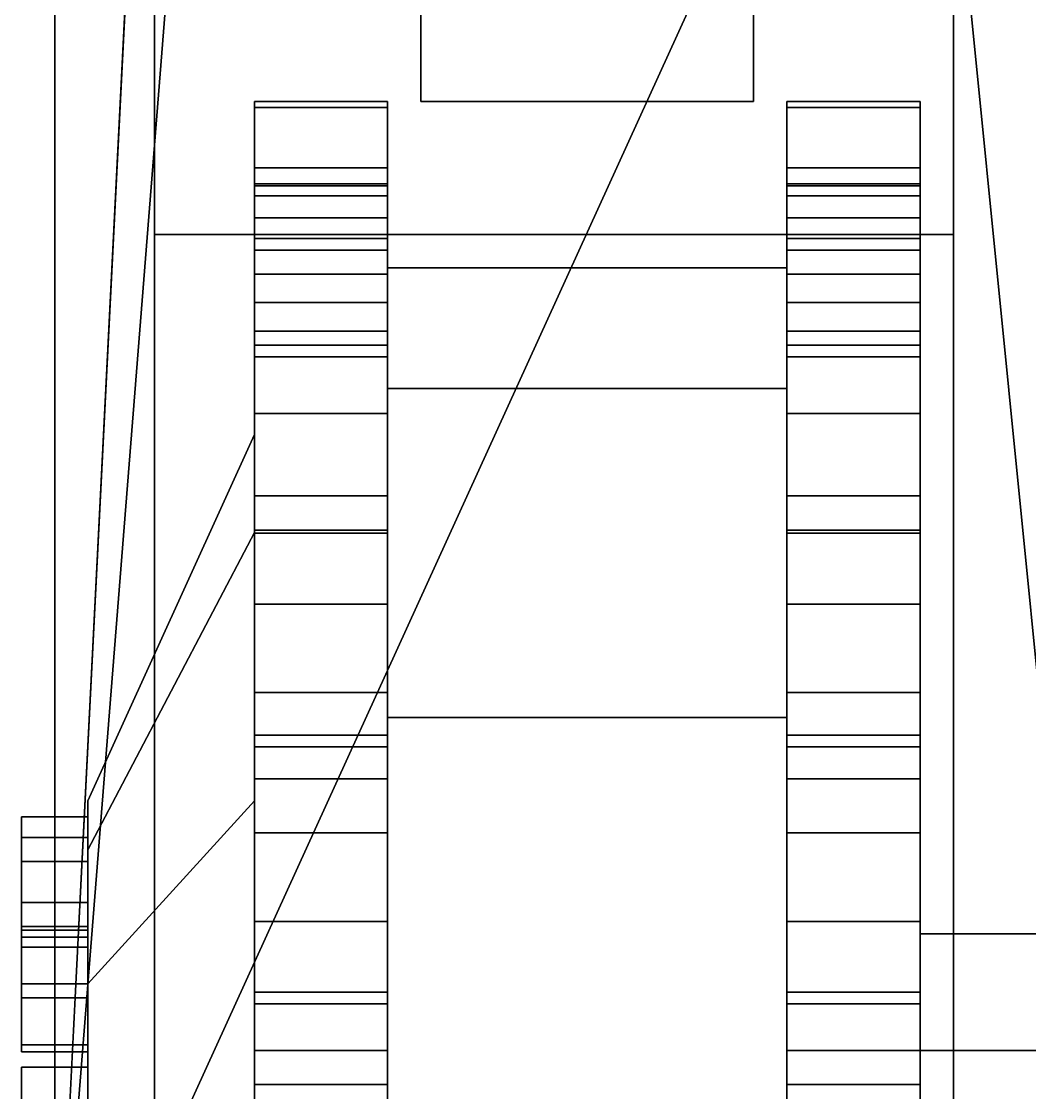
# Model space of a CAD drawing. Header units: millimetres. Extents: x -0.9 to 1.2, y -2.1 to 13.
# Drawn here: x -0.94 to -0.6371, y -1.7376 to -1.416 of the extents above; entities that cross this region are included whole.
import ezdxf

# ---------------------------------------------------------------- set-up
doc = ezdxf.new("R2010")
doc.units = ezdxf.units.MM
for name, color, linetype in [('fenders', 6, 'Continuous'), ('tracks', 3, 'Continuous'), ('wheels', 2, 'Continuous')]:
    doc.layers.add(name, color=color, linetype=linetype)

msp = doc.modelspace()

# ---------------------------------------------------------------- linework, layer by layer
msp.add_3dface([(-0.33, -0.8, 1.04), (-0.67, -1.26, 0.89), (-0.63, -1.66, 0.89), (-0.33, -0.8, 1.04)])
at = {"layer": 'fenders'}
for points in [[(-0.84, -0.05, 0.89), (-0.84, 0.53, 0.89), (-0.93, 1.79, 0.89), (-0.93, -1.83, 0.89)], [(-0.93, -1.83, 0.89), (-0.93, 1.79, 0.89), (-0.93, 1.78, 0.84), (-0.93, -1.79, 0.84)], [(-0.81, -0.32, 0.89), (-0.84, -0.05, 0.89), (-0.84, -0.05, 0.89), (-0.93, -1.83, 0.89)], [(-0.67, -1.26, 0.89), (-0.81, -0.32, 0.89), (-0.81, -0.32, 0.89), (-0.93, -1.83, 0.89)], [(-0.63, -1.83, 0.89), (-0.63, -1.66, 0.89), (-0.67, -1.26, 0.89), (-0.93, -1.83, 0.89)]]:
    msp.add_3dface(points, dxfattribs=at)
at = {"layer": 'tracks'}
for points in [[(-0.66, -1.48, 0.83), (-0.66, -0.51, 0.83), (-0.9, -0.51, 0.83), (-0.9, -1.48, 0.83)], [(-0.9, -1.48, 0.83), (-0.9, -0.51, 0.83), (-0.9, -0.51, 0.79), (-0.9, -1.48, 0.79)], [(-0.9, -1.48, 0.79), (-0.9, -0.51, 0.79), (-0.66, -0.51, 0.79), (-0.66, -1.48, 0.79)], [(-0.66, -0.51, 0.79), (-0.66, -0.51, 0.83), (-0.66, -1.48, 0.83), (-0.66, -1.48, 0.79)], [(-0.9, -1.27, 0.03), (-0.9, -1.78, 0.21), (-0.66, -1.78, 0.21), (-0.66, -1.27, 0.03)], [(-0.9, -1.28), (-0.9, -1.79, 0.17), (-0.9, -1.78, 0.21), (-0.9, -1.27, 0.03)], [(-0.66, -1.78, 0.21), (-0.66, -1.79, 0.17), (-0.66, -1.28), (-0.66, -1.27, 0.03)], [(-0.66, -1.28), (-0.66, -1.79, 0.17), (-0.9, -1.79, 0.17), (-0.9, -1.28)], [(-0.9, -1.76, 0.8), (-0.9, -1.48, 0.79), (-0.66, -1.48, 0.79), (-0.66, -1.76, 0.8)], [(-0.9, -1.76, 0.84), (-0.9, -1.48, 0.83), (-0.9, -1.48, 0.79), (-0.9, -1.76, 0.8)], [(-0.66, -1.76, 0.84), (-0.66, -1.48, 0.83), (-0.9, -1.48, 0.83), (-0.9, -1.76, 0.84)], [(-0.66, -1.48, 0.79), (-0.66, -1.48, 0.83), (-0.66, -1.76, 0.84), (-0.66, -1.76, 0.8)]]:
    msp.add_3dface(points, dxfattribs=at)
at = {"layer": 'wheels'}
for points in [[(-0.82, -1.37849, 0.09151), (-0.82, -1.44, 0.24), (-0.82, -1.4, 0.24), (-0.82, -1.35021, 0.11979)], [(-0.82, -1.44, 0.24), (-0.82, -1.37849, 0.38849), (-0.82, -1.35021, 0.36021), (-0.82, -1.4, 0.24)], [(-0.72, -1.44, 0.24), (-0.72, -1.37849, 0.09151), (-0.72, -1.35021, 0.11979), (-0.72, -1.4, 0.24)], [(-0.72, -1.37849, 0.38849), (-0.72, -1.44, 0.24), (-0.72, -1.4, 0.24), (-0.72, -1.35021, 0.36021)], [(-0.72, -1.37849, 0.09151), (-0.72, -1.44, 0.24), (-0.82, -1.44, 0.24), (-0.82, -1.37849, 0.09151)], [(-0.72, -1.44, 0.24), (-0.72, -1.37849, 0.38849), (-0.82, -1.37849, 0.38849), (-0.82, -1.44, 0.24)], [(-0.87, -1.44185, 0.55901), (-0.87, -1.44, 0.545), (-0.87, -1.46475, 0.53475), (-0.87, -1.4684, 0.56251)], [(-0.83, -1.44185, 0.55901), (-0.83, -1.44, 0.545), (-0.87, -1.44, 0.545), (-0.87, -1.44185, 0.55901)], [(-0.87, -1.44, 0.475), (-0.87, -1.44185, 0.46099), (-0.87, -1.4684, 0.45749), (-0.87, -1.46475, 0.48525)], [(-0.83, -1.44, 0.475), (-0.83, -1.44185, 0.46099), (-0.87, -1.44185, 0.46099), (-0.87, -1.44, 0.475)], [(-0.83, -1.44, 0.545), (-0.83, -1.46475, 0.53475), (-0.87, -1.46475, 0.53475), (-0.87, -1.44, 0.545)], [(-0.83, -1.46475, 0.48525), (-0.83, -1.44, 0.475), (-0.87, -1.44, 0.475), (-0.87, -1.46475, 0.48525)], [(-0.83, -1.4684, 0.56251), (-0.83, -1.46475, 0.53475), (-0.83, -1.44, 0.545), (-0.83, -1.44185, 0.55901)], [(-0.83, -1.46475, 0.48525), (-0.83, -1.4684, 0.45749), (-0.83, -1.44185, 0.46099), (-0.83, -1.44, 0.475)], [(-0.71, -1.44, 0.545), (-0.71, -1.44185, 0.55901), (-0.67, -1.44185, 0.55901), (-0.67, -1.44, 0.545)], [(-0.71, -1.46475, 0.53475), (-0.71, -1.4684, 0.56251), (-0.71, -1.44185, 0.55901), (-0.71, -1.44, 0.545)], [(-0.71, -1.44185, 0.46099), (-0.71, -1.44, 0.475), (-0.67, -1.44, 0.475), (-0.67, -1.44185, 0.46099)], [(-0.71, -1.4684, 0.45749), (-0.71, -1.46475, 0.48525), (-0.71, -1.44, 0.475), (-0.71, -1.44185, 0.46099)], [(-0.71, -1.46475, 0.53475), (-0.71, -1.44, 0.545), (-0.67, -1.44, 0.545), (-0.67, -1.46475, 0.53475)], [(-0.71, -1.44, 0.475), (-0.71, -1.46475, 0.48525), (-0.67, -1.46475, 0.48525), (-0.67, -1.44, 0.475)], [(-0.67, -1.44, 0.545), (-0.67, -1.44185, 0.55901), (-0.67, -1.4684, 0.56251), (-0.67, -1.46475, 0.53475)], [(-0.67, -1.44185, 0.46099), (-0.67, -1.44, 0.475), (-0.67, -1.46475, 0.48525), (-0.67, -1.4684, 0.45749)], [(-0.83, -1.4684, 0.56251), (-0.83, -1.44185, 0.55901), (-0.87, -1.44185, 0.55901), (-0.87, -1.4684, 0.56251)], [(-0.83, -1.44185, 0.46099), (-0.83, -1.4684, 0.45749), (-0.87, -1.4684, 0.45749), (-0.87, -1.44185, 0.46099)], [(-0.71, -1.44185, 0.55901), (-0.71, -1.4684, 0.56251), (-0.67, -1.4684, 0.56251), (-0.67, -1.44185, 0.55901)], [(-0.71, -1.4684, 0.45749), (-0.71, -1.44185, 0.46099), (-0.67, -1.44185, 0.46099), (-0.67, -1.4684, 0.45749)], [(-0.87, -1.46537, 0.63969), (-0.87, -1.45996, 0.62663), (-0.87, -1.48121, 0.61032), (-0.87, -1.49193, 0.63619)], [(-0.83, -1.46537, 0.63969), (-0.83, -1.45996, 0.62663), (-0.87, -1.45996, 0.62663), (-0.87, -1.46537, 0.63969)], [(-0.87, -1.45996, 0.39337), (-0.87, -1.46537, 0.38031), (-0.87, -1.49193, 0.38381), (-0.87, -1.48121, 0.40968)], [(-0.83, -1.45996, 0.39337), (-0.83, -1.46537, 0.38031), (-0.87, -1.46537, 0.38031), (-0.87, -1.45996, 0.39337)], [(-0.83, -1.45996, 0.62663), (-0.83, -1.48121, 0.61032), (-0.87, -1.48121, 0.61032), (-0.87, -1.45996, 0.62663)], [(-0.83, -1.48121, 0.40968), (-0.83, -1.45996, 0.39337), (-0.87, -1.45996, 0.39337), (-0.87, -1.48121, 0.40968)], [(-0.83, -1.49193, 0.63619), (-0.83, -1.48121, 0.61032), (-0.83, -1.45996, 0.62663), (-0.83, -1.46537, 0.63969)], [(-0.83, -1.48121, 0.40968), (-0.83, -1.49193, 0.38381), (-0.83, -1.46537, 0.38031), (-0.83, -1.45996, 0.39337)], [(-0.71, -1.48121, 0.61032), (-0.71, -1.49193, 0.63619), (-0.71, -1.46537, 0.63969), (-0.71, -1.45996, 0.62663)], [(-0.71, -1.49193, 0.38381), (-0.71, -1.48121, 0.40968), (-0.71, -1.45996, 0.39337), (-0.71, -1.46537, 0.38031)], [(-0.71, -1.46537, 0.38031), (-0.71, -1.45996, 0.39337), (-0.67, -1.45996, 0.39337), (-0.67, -1.46537, 0.38031)], [(-0.71, -1.45996, 0.62663), (-0.71, -1.46537, 0.63969), (-0.67, -1.46537, 0.63969), (-0.67, -1.45996, 0.62663)], [(-0.71, -1.48121, 0.61032), (-0.71, -1.45996, 0.62663), (-0.67, -1.45996, 0.62663), (-0.67, -1.48121, 0.61032)], [(-0.71, -1.45996, 0.39337), (-0.71, -1.48121, 0.40968), (-0.67, -1.48121, 0.40968), (-0.67, -1.45996, 0.39337)], [(-0.67, -1.45996, 0.62663), (-0.67, -1.46537, 0.63969), (-0.67, -1.49193, 0.63619), (-0.67, -1.48121, 0.61032)], [(-0.67, -1.46537, 0.38031), (-0.67, -1.45996, 0.39337), (-0.67, -1.48121, 0.40968), (-0.67, -1.49193, 0.38381)], [(-0.87, -1.4684, 0.56251), (-0.87, -1.46475, 0.53475), (-0.87, -1.475, 0.51), (-0.87, -1.48471, 0.58376)], [(-0.87, -1.46475, 0.48525), (-0.87, -1.4684, 0.45749), (-0.87, -1.48471, 0.43624), (-0.87, -1.475, 0.51)], [(-0.83, -1.46475, 0.53475), (-0.83, -1.475, 0.51), (-0.87, -1.475, 0.51), (-0.87, -1.46475, 0.53475)], [(-0.83, -1.475, 0.51), (-0.83, -1.46475, 0.48525), (-0.87, -1.46475, 0.48525), (-0.87, -1.475, 0.51)], [(-0.83, -1.49193, 0.63619), (-0.83, -1.46537, 0.63969), (-0.87, -1.46537, 0.63969), (-0.87, -1.49193, 0.63619)], [(-0.83, -1.46537, 0.38031), (-0.83, -1.49193, 0.38381), (-0.87, -1.49193, 0.38381), (-0.87, -1.46537, 0.38031)], [(-0.83, -1.48471, 0.58376), (-0.83, -1.475, 0.51), (-0.83, -1.46475, 0.53475), (-0.83, -1.4684, 0.56251)], [(-0.83, -1.475, 0.51), (-0.83, -1.48471, 0.43624), (-0.83, -1.4684, 0.45749), (-0.83, -1.46475, 0.48525)], [(-0.71, -1.475, 0.51), (-0.71, -1.48471, 0.58376), (-0.71, -1.4684, 0.56251), (-0.71, -1.46475, 0.53475)], [(-0.71, -1.48471, 0.43624), (-0.71, -1.475, 0.51), (-0.71, -1.46475, 0.48525), (-0.71, -1.4684, 0.45749)], [(-0.71, -1.475, 0.51), (-0.71, -1.46475, 0.53475), (-0.67, -1.46475, 0.53475), (-0.67, -1.475, 0.51)], [(-0.71, -1.46475, 0.48525), (-0.71, -1.475, 0.51), (-0.67, -1.475, 0.51), (-0.67, -1.46475, 0.48525)], [(-0.71, -1.46537, 0.63969), (-0.71, -1.49193, 0.63619), (-0.67, -1.49193, 0.63619), (-0.67, -1.46537, 0.63969)], [(-0.71, -1.49193, 0.38381), (-0.71, -1.46537, 0.38031), (-0.67, -1.46537, 0.38031), (-0.67, -1.49193, 0.38381)], [(-0.67, -1.46475, 0.53475), (-0.67, -1.4684, 0.56251), (-0.67, -1.48471, 0.58376), (-0.67, -1.475, 0.51)], [(-0.67, -1.4684, 0.45749), (-0.67, -1.46475, 0.48525), (-0.67, -1.475, 0.51), (-0.67, -1.48471, 0.43624)], [(-0.83, -1.48471, 0.58376), (-0.83, -1.4684, 0.56251), (-0.87, -1.4684, 0.56251), (-0.87, -1.48471, 0.58376)], [(-0.83, -1.4684, 0.45749), (-0.83, -1.48471, 0.43624), (-0.87, -1.48471, 0.43624), (-0.87, -1.4684, 0.45749)], [(-0.71, -1.4684, 0.56251), (-0.71, -1.48471, 0.58376), (-0.67, -1.48471, 0.58376), (-0.67, -1.4684, 0.56251)], [(-0.71, -1.48471, 0.43624), (-0.71, -1.4684, 0.45749), (-0.67, -1.4684, 0.45749), (-0.67, -1.48471, 0.43624)], [(-0.87, -1.48471, 0.58376), (-0.87, -1.475, 0.51), (-0.87, -1.54, 0.51), (-0.87, -1.48471, 0.58376)], [(-0.87, -1.475, 0.51), (-0.87, -1.48471, 0.43624), (-0.87, -1.56947, 0.4), (-0.87, -1.54, 0.51)], [(-0.83, -1.52617, 0.645), (-0.83, -1.49, 0.51), (-0.83, -1.475, 0.51), (-0.83, -1.51318, 0.6525)], [(-0.83, -1.51318, 0.6525), (-0.83, -1.475, 0.51), (-0.83, -1.48471, 0.58376)], [(-0.83, -1.49, 0.51), (-0.83, -1.52617, 0.375), (-0.83, -1.51318, 0.3675), (-0.83, -1.475, 0.51)], [(-0.83, -1.475, 0.51), (-0.83, -1.51318, 0.3675), (-0.83, -1.48471, 0.43624)], [(-0.71, -1.475, 0.51), (-0.71, -1.51318, 0.6525), (-0.71, -1.48471, 0.58376)], [(-0.71, -1.49, 0.51), (-0.71, -1.52617, 0.645), (-0.71, -1.51318, 0.6525), (-0.71, -1.475, 0.51)], [(-0.71, -1.51318, 0.3675), (-0.71, -1.475, 0.51), (-0.71, -1.48471, 0.43624)], [(-0.71, -1.52617, 0.375), (-0.71, -1.49, 0.51), (-0.71, -1.475, 0.51), (-0.71, -1.51318, 0.3675)], [(-0.67, -1.475, 0.51), (-0.67, -1.48471, 0.58376), (-0.67, -1.69, 0.51)], [(-0.67, -1.48471, 0.43624), (-0.67, -1.475, 0.51), (-0.67, -1.69, 0.51)], [(-0.87, -1.49193, 0.63619), (-0.87, -1.48121, 0.61032), (-0.87, -1.48471, 0.58376), (-0.87, -1.51318, 0.6525)], [(-0.87, -1.48121, 0.40968), (-0.87, -1.49193, 0.38381), (-0.87, -1.51318, 0.3675), (-0.87, -1.48471, 0.43624)], [(-0.83, -1.48121, 0.61032), (-0.83, -1.48471, 0.58376), (-0.87, -1.48471, 0.58376), (-0.87, -1.48121, 0.61032)], [(-0.83, -1.48471, 0.43624), (-0.83, -1.48121, 0.40968), (-0.87, -1.48121, 0.40968), (-0.87, -1.48471, 0.43624)], [(-0.83, -1.51318, 0.6525), (-0.83, -1.48471, 0.58376), (-0.83, -1.48121, 0.61032), (-0.83, -1.49193, 0.63619)], [(-0.83, -1.48471, 0.43624), (-0.83, -1.51318, 0.3675), (-0.83, -1.49193, 0.38381), (-0.83, -1.48121, 0.40968)], [(-0.71, -1.48471, 0.58376), (-0.71, -1.51318, 0.6525), (-0.71, -1.49193, 0.63619), (-0.71, -1.48121, 0.61032)], [(-0.71, -1.51318, 0.3675), (-0.71, -1.48471, 0.43624), (-0.71, -1.48121, 0.40968), (-0.71, -1.49193, 0.38381)], [(-0.71, -1.48471, 0.58376), (-0.71, -1.48121, 0.61032), (-0.67, -1.48121, 0.61032), (-0.67, -1.48471, 0.58376)], [(-0.71, -1.48121, 0.40968), (-0.71, -1.48471, 0.43624), (-0.67, -1.48471, 0.43624), (-0.67, -1.48121, 0.40968)], [(-0.67, -1.48121, 0.61032), (-0.67, -1.49193, 0.63619), (-0.67, -1.51318, 0.6525), (-0.67, -1.48471, 0.58376)], [(-0.67, -1.49193, 0.38381), (-0.67, -1.48121, 0.40968), (-0.67, -1.48471, 0.43624), (-0.67, -1.51318, 0.3675)], [(-0.87, -1.51318, 0.6525), (-0.87, -1.48471, 0.58376), (-0.87, -1.54, 0.51), (-0.87, -1.56947, 0.62)], [(-0.87, -1.48471, 0.43624), (-0.87, -1.51318, 0.3675), (-0.87, -1.56947, 0.4), (-0.87, -1.48471, 0.43624)], [(-0.67, -1.48471, 0.58376), (-0.67, -1.51318, 0.6525), (-0.67, -1.725, 0.57062), (-0.67, -1.69, 0.51)], [(-0.67, -1.51318, 0.3675), (-0.67, -1.48471, 0.43624), (-0.67, -1.69, 0.51)], [(-0.83, -1.51318, 0.6525), (-0.83, -1.49193, 0.63619), (-0.87, -1.49193, 0.63619), (-0.87, -1.51318, 0.6525)], [(-0.83, -1.49193, 0.38381), (-0.83, -1.51318, 0.3675), (-0.87, -1.51318, 0.3675), (-0.87, -1.49193, 0.38381)], [(-0.71, -1.52617, 0.645), (-0.71, -1.49, 0.51), (-0.83, -1.49, 0.51), (-0.83, -1.52617, 0.645)], [(-0.71, -1.49, 0.51), (-0.71, -1.52617, 0.375), (-0.83, -1.52617, 0.375), (-0.83, -1.49, 0.51)], [(-0.71, -1.49193, 0.63619), (-0.71, -1.51318, 0.6525), (-0.67, -1.51318, 0.6525), (-0.67, -1.49193, 0.63619)], [(-0.71, -1.51318, 0.3675), (-0.71, -1.49193, 0.38381), (-0.67, -1.49193, 0.38381), (-0.67, -1.51318, 0.3675)], [(-0.83, -1.50898, 0.71153), (-0.83, -1.50037, 0.70031), (-0.87, -1.50037, 0.70031), (-0.87, -1.50898, 0.71153)], [(-0.87, -1.50898, 0.71153), (-0.87, -1.50037, 0.70031), (-0.87, -1.51668, 0.67906), (-0.87, -1.53373, 0.70127)], [(-0.87, -1.50037, 0.31969), (-0.87, -1.50898, 0.30847), (-0.87, -1.53373, 0.31873), (-0.87, -1.51668, 0.34094)], [(-0.83, -1.50037, 0.31969), (-0.83, -1.50898, 0.30847), (-0.87, -1.50898, 0.30847), (-0.87, -1.50037, 0.31969)], [(-0.83, -1.50037, 0.70031), (-0.83, -1.51668, 0.67906), (-0.87, -1.51668, 0.67906), (-0.87, -1.50037, 0.70031)], [(-0.83, -1.51668, 0.34094), (-0.83, -1.50037, 0.31969), (-0.87, -1.50037, 0.31969), (-0.87, -1.51668, 0.34094)], [(-0.83, -1.53373, 0.70127), (-0.83, -1.51668, 0.67906), (-0.83, -1.50037, 0.70031), (-0.83, -1.50898, 0.71153)], [(-0.83, -1.51668, 0.34094), (-0.83, -1.53373, 0.31873), (-0.83, -1.50898, 0.30847), (-0.83, -1.50037, 0.31969)], [(-0.71, -1.50898, 0.30847), (-0.71, -1.50037, 0.31969), (-0.67, -1.50037, 0.31969), (-0.67, -1.50898, 0.30847)], [(-0.71, -1.53373, 0.31873), (-0.71, -1.51668, 0.34094), (-0.71, -1.50037, 0.31969), (-0.71, -1.50898, 0.30847)], [(-0.71, -1.50037, 0.70031), (-0.71, -1.50898, 0.71153), (-0.67, -1.50898, 0.71153), (-0.67, -1.50037, 0.70031)], [(-0.71, -1.51668, 0.67906), (-0.71, -1.53373, 0.70127), (-0.71, -1.50898, 0.71153), (-0.71, -1.50037, 0.70031)], [(-0.71, -1.51668, 0.67906), (-0.71, -1.50037, 0.70031), (-0.67, -1.50037, 0.70031), (-0.67, -1.51668, 0.67906)], [(-0.71, -1.50037, 0.31969), (-0.71, -1.51668, 0.34094), (-0.67, -1.51668, 0.34094), (-0.67, -1.50037, 0.31969)], [(-0.67, -1.50898, 0.30847), (-0.67, -1.50037, 0.31969), (-0.67, -1.51668, 0.34094), (-0.67, -1.53373, 0.31873)], [(-0.67, -1.50037, 0.70031), (-0.67, -1.50898, 0.71153), (-0.67, -1.53373, 0.70127), (-0.67, -1.51668, 0.67906)], [(-0.83, -1.53373, 0.70127), (-0.83, -1.50898, 0.71153), (-0.87, -1.50898, 0.71153), (-0.87, -1.53373, 0.70127)], [(-0.83, -1.50898, 0.30847), (-0.83, -1.53373, 0.31873), (-0.87, -1.53373, 0.31873), (-0.87, -1.50898, 0.30847)], [(-0.71, -1.50898, 0.71153), (-0.71, -1.53373, 0.70127), (-0.67, -1.53373, 0.70127), (-0.67, -1.50898, 0.71153)], [(-0.71, -1.53373, 0.31873), (-0.71, -1.50898, 0.30847), (-0.67, -1.50898, 0.30847), (-0.67, -1.53373, 0.31873)], [(-0.87, -1.53373, 0.70127), (-0.87, -1.51668, 0.67906), (-0.87, -1.51318, 0.6525), (-0.87, -1.55847, 0.71153)], [(-0.87, -1.51668, 0.34094), (-0.87, -1.53373, 0.31873), (-0.87, -1.55847, 0.30847), (-0.87, -1.51318, 0.3675)], [(-0.87, -1.55847, 0.71153), (-0.87, -1.51318, 0.6525), (-0.87, -1.56947, 0.62), (-0.87, -1.55847, 0.71153)], [(-0.87, -1.51318, 0.3675), (-0.87, -1.55847, 0.30847), (-0.87, -1.65, 0.31947), (-0.87, -1.56947, 0.4)], [(-0.83, -1.51668, 0.67906), (-0.83, -1.51318, 0.6525), (-0.87, -1.51318, 0.6525), (-0.87, -1.51668, 0.67906)], [(-0.83, -1.51318, 0.3675), (-0.83, -1.51668, 0.34094), (-0.87, -1.51668, 0.34094), (-0.87, -1.51318, 0.3675)], [(-0.83, -1.55847, 0.71153), (-0.83, -1.51318, 0.6525), (-0.83, -1.51668, 0.67906), (-0.83, -1.53373, 0.70127)], [(-0.83, -1.51318, 0.3675), (-0.83, -1.55847, 0.30847), (-0.83, -1.53373, 0.31873), (-0.83, -1.51668, 0.34094)], [(-0.83, -1.625, 0.74383), (-0.83, -1.52617, 0.645), (-0.83, -1.51318, 0.6525), (-0.83, -1.6175, 0.75682)], [(-0.83, -1.6175, 0.75682), (-0.83, -1.51318, 0.6525), (-0.83, -1.55847, 0.71153)], [(-0.83, -1.52617, 0.375), (-0.83, -1.625, 0.27617), (-0.83, -1.6175, 0.26318), (-0.83, -1.51318, 0.3675)], [(-0.83, -1.51318, 0.3675), (-0.83, -1.6175, 0.26318), (-0.83, -1.55847, 0.30847)], [(-0.71, -1.6175, 0.26318), (-0.71, -1.51318, 0.3675), (-0.71, -1.55847, 0.30847)], [(-0.71, -1.625, 0.27617), (-0.71, -1.52617, 0.375), (-0.71, -1.51318, 0.3675), (-0.71, -1.6175, 0.26318)], [(-0.71, -1.55847, 0.30847), (-0.71, -1.51318, 0.3675), (-0.71, -1.51668, 0.34094), (-0.71, -1.53373, 0.31873)], [(-0.71, -1.51318, 0.6525), (-0.71, -1.6175, 0.75682), (-0.71, -1.55847, 0.71153)], [(-0.71, -1.52617, 0.645), (-0.71, -1.625, 0.74383), (-0.71, -1.6175, 0.75682), (-0.71, -1.51318, 0.6525)], [(-0.71, -1.51318, 0.6525), (-0.71, -1.55847, 0.71153), (-0.71, -1.53373, 0.70127), (-0.71, -1.51668, 0.67906)], [(-0.71, -1.51318, 0.6525), (-0.71, -1.51668, 0.67906), (-0.67, -1.51668, 0.67906), (-0.67, -1.51318, 0.6525)], [(-0.71, -1.51668, 0.34094), (-0.71, -1.51318, 0.3675), (-0.67, -1.51318, 0.3675), (-0.67, -1.51668, 0.34094)], [(-0.67, -1.53373, 0.31873), (-0.67, -1.51668, 0.34094), (-0.67, -1.51318, 0.3675), (-0.67, -1.55847, 0.30847)], [(-0.67, -1.51668, 0.67906), (-0.67, -1.53373, 0.70127), (-0.67, -1.55847, 0.71153), (-0.67, -1.51318, 0.6525)], [(-0.67, -1.51318, 0.6525), (-0.67, -1.55847, 0.71153), (-0.67, -1.725, 0.57062)], [(-0.67, -1.55847, 0.30847), (-0.67, -1.51318, 0.3675), (-0.67, -1.69, 0.51), (-0.67, -1.725, 0.44938)], [(-0.71, -1.625, 0.74383), (-0.71, -1.52617, 0.645), (-0.83, -1.52617, 0.645), (-0.83, -1.625, 0.74383)], [(-0.71, -1.52617, 0.375), (-0.71, -1.625, 0.27617), (-0.83, -1.625, 0.27617), (-0.83, -1.52617, 0.375)], [(-0.83, -1.55847, 0.71153), (-0.83, -1.53373, 0.70127), (-0.87, -1.53373, 0.70127), (-0.87, -1.55847, 0.71153)], [(-0.83, -1.53373, 0.31873), (-0.83, -1.55847, 0.30847), (-0.87, -1.55847, 0.30847), (-0.87, -1.53373, 0.31873)], [(-0.71, -1.53373, 0.70127), (-0.71, -1.55847, 0.71153), (-0.67, -1.55847, 0.71153), (-0.67, -1.53373, 0.70127)], [(-0.71, -1.55847, 0.30847), (-0.71, -1.53373, 0.31873), (-0.67, -1.53373, 0.31873), (-0.67, -1.55847, 0.30847)], [(-0.87, -1.56947, 0.62), (-0.87, -1.54, 0.51), (-0.92, -1.65, 0.51), (-0.92, -1.66474, 0.565)], [(-0.87, -1.54, 0.51), (-0.87, -1.56947, 0.4), (-0.92, -1.66474, 0.455), (-0.92, -1.65, 0.51)], [(-0.87, -1.56873, 0.28373), (-0.87, -1.59094, 0.26668), (-0.87, -1.6175, 0.26318), (-0.87, -1.55847, 0.30847)], [(-0.87, -1.55847, 0.25898), (-0.87, -1.56969, 0.25037), (-0.87, -1.59094, 0.26668), (-0.87, -1.56873, 0.28373)], [(-0.83, -1.55847, 0.25898), (-0.83, -1.56969, 0.25037), (-0.87, -1.56969, 0.25037), (-0.87, -1.55847, 0.25898)], [(-0.87, -1.59094, 0.75332), (-0.87, -1.56873, 0.73627), (-0.87, -1.55847, 0.71153), (-0.87, -1.6175, 0.75682)], [(-0.87, -1.56969, 0.76963), (-0.87, -1.55847, 0.76102), (-0.87, -1.56873, 0.73627), (-0.87, -1.59094, 0.75332)], [(-0.83, -1.56969, 0.76963), (-0.83, -1.55847, 0.76102), (-0.87, -1.55847, 0.76102), (-0.87, -1.56969, 0.76963)], [(-0.87, -1.6175, 0.75682), (-0.87, -1.55847, 0.71153), (-0.87, -1.56947, 0.62), (-0.87, -1.65, 0.70053)], [(-0.87, -1.55847, 0.30847), (-0.87, -1.6175, 0.26318), (-0.87, -1.65, 0.31947), (-0.87, -1.55847, 0.30847)], [(-0.83, -1.56873, 0.73627), (-0.83, -1.55847, 0.71153), (-0.87, -1.55847, 0.71153), (-0.87, -1.56873, 0.73627)], [(-0.83, -1.55847, 0.76102), (-0.83, -1.56873, 0.73627), (-0.87, -1.56873, 0.73627), (-0.87, -1.55847, 0.76102)], [(-0.83, -1.56873, 0.28373), (-0.83, -1.55847, 0.25898), (-0.87, -1.55847, 0.25898), (-0.87, -1.56873, 0.28373)], [(-0.83, -1.55847, 0.30847), (-0.83, -1.56873, 0.28373), (-0.87, -1.56873, 0.28373), (-0.87, -1.55847, 0.30847)], [(-0.83, -1.55847, 0.30847), (-0.83, -1.6175, 0.26318), (-0.83, -1.59094, 0.26668), (-0.83, -1.56873, 0.28373)], [(-0.83, -1.56873, 0.28373), (-0.83, -1.59094, 0.26668), (-0.83, -1.56969, 0.25037), (-0.83, -1.55847, 0.25898)], [(-0.83, -1.6175, 0.75682), (-0.83, -1.55847, 0.71153), (-0.83, -1.56873, 0.73627), (-0.83, -1.59094, 0.75332)], [(-0.83, -1.59094, 0.75332), (-0.83, -1.56873, 0.73627), (-0.83, -1.55847, 0.76102), (-0.83, -1.56969, 0.76963)], [(-0.71, -1.56969, 0.25037), (-0.71, -1.55847, 0.25898), (-0.67, -1.55847, 0.25898), (-0.67, -1.56969, 0.25037)], [(-0.71, -1.59094, 0.26668), (-0.71, -1.56873, 0.28373), (-0.71, -1.55847, 0.25898), (-0.71, -1.56969, 0.25037)], [(-0.71, -1.6175, 0.26318), (-0.71, -1.55847, 0.30847), (-0.71, -1.56873, 0.28373), (-0.71, -1.59094, 0.26668)], [(-0.71, -1.55847, 0.76102), (-0.71, -1.56969, 0.76963), (-0.67, -1.56969, 0.76963), (-0.67, -1.55847, 0.76102)], [(-0.71, -1.56873, 0.73627), (-0.71, -1.59094, 0.75332), (-0.71, -1.56969, 0.76963), (-0.71, -1.55847, 0.76102)], [(-0.71, -1.55847, 0.71153), (-0.71, -1.6175, 0.75682), (-0.71, -1.59094, 0.75332), (-0.71, -1.56873, 0.73627)], [(-0.71, -1.55847, 0.71153), (-0.71, -1.56873, 0.73627), (-0.67, -1.56873, 0.73627), (-0.67, -1.55847, 0.71153)], [(-0.71, -1.56873, 0.73627), (-0.71, -1.55847, 0.76102), (-0.67, -1.55847, 0.76102), (-0.67, -1.56873, 0.73627)], [(-0.71, -1.55847, 0.25898), (-0.71, -1.56873, 0.28373), (-0.67, -1.56873, 0.28373), (-0.67, -1.55847, 0.25898)], [(-0.71, -1.56873, 0.28373), (-0.71, -1.55847, 0.30847), (-0.67, -1.55847, 0.30847), (-0.67, -1.56873, 0.28373)], [(-0.67, -1.56969, 0.25037), (-0.67, -1.55847, 0.25898), (-0.67, -1.56873, 0.28373), (-0.67, -1.59094, 0.26668)], [(-0.67, -1.59094, 0.26668), (-0.67, -1.56873, 0.28373), (-0.67, -1.55847, 0.30847), (-0.67, -1.6175, 0.26318)], [(-0.67, -1.55847, 0.76102), (-0.67, -1.56969, 0.76963), (-0.67, -1.59094, 0.75332), (-0.67, -1.56873, 0.73627)], [(-0.67, -1.56873, 0.73627), (-0.67, -1.59094, 0.75332), (-0.67, -1.6175, 0.75682), (-0.67, -1.55847, 0.71153)], [(-0.67, -1.55847, 0.71153), (-0.67, -1.6175, 0.75682), (-0.67, -1.725, 0.57062)], [(-0.67, -1.6175, 0.26318), (-0.67, -1.55847, 0.30847), (-0.67, -1.725, 0.44938)], [(-0.87, -1.65, 0.70053), (-0.87, -1.56947, 0.62), (-0.92, -1.66474, 0.565), (-0.92, -1.705, 0.60526)], [(-0.87, -1.56947, 0.4), (-0.87, -1.65, 0.31947), (-0.92, -1.705, 0.41474), (-0.92, -1.66474, 0.455)], [(-0.83, -1.59094, 0.75332), (-0.83, -1.56969, 0.76963), (-0.87, -1.56969, 0.76963), (-0.87, -1.59094, 0.75332)], [(-0.83, -1.56969, 0.25037), (-0.83, -1.59094, 0.26668), (-0.87, -1.59094, 0.26668), (-0.87, -1.56969, 0.25037)], [(-0.71, -1.56969, 0.76963), (-0.71, -1.59094, 0.75332), (-0.67, -1.59094, 0.75332), (-0.67, -1.56969, 0.76963)], [(-0.71, -1.59094, 0.26668), (-0.71, -1.56969, 0.25037), (-0.67, -1.56969, 0.25037), (-0.67, -1.59094, 0.26668)], [(-0.83, -1.6175, 0.75682), (-0.83, -1.59094, 0.75332), (-0.87, -1.59094, 0.75332), (-0.87, -1.6175, 0.75682)], [(-0.83, -1.59094, 0.26668), (-0.83, -1.6175, 0.26318), (-0.87, -1.6175, 0.26318), (-0.87, -1.59094, 0.26668)], [(-0.71, -1.59094, 0.75332), (-0.71, -1.6175, 0.75682), (-0.67, -1.6175, 0.75682), (-0.67, -1.59094, 0.75332)], [(-0.71, -1.6175, 0.26318), (-0.71, -1.59094, 0.26668), (-0.67, -1.59094, 0.26668), (-0.67, -1.6175, 0.26318)], [(-0.87, -1.63381, 0.24193), (-0.87, -1.65968, 0.23121), (-0.87, -1.68624, 0.23471), (-0.87, -1.6175, 0.26318)], [(-0.87, -1.65968, 0.78879), (-0.87, -1.63381, 0.77807), (-0.87, -1.6175, 0.75682), (-0.87, -1.68624, 0.78529)], [(-0.87, -1.68624, 0.78529), (-0.87, -1.6175, 0.75682), (-0.87, -1.65, 0.70053), (-0.87, -1.68624, 0.78529)], [(-0.87, -1.6175, 0.26318), (-0.87, -1.68624, 0.23471), (-0.87, -1.76, 0.29), (-0.87, -1.65, 0.31947)], [(-0.83, -1.63381, 0.77807), (-0.83, -1.6175, 0.75682), (-0.87, -1.6175, 0.75682), (-0.87, -1.63381, 0.77807)], [(-0.83, -1.6175, 0.26318), (-0.83, -1.63381, 0.24193), (-0.87, -1.63381, 0.24193), (-0.87, -1.6175, 0.26318)], [(-0.83, -1.6175, 0.26318), (-0.83, -1.68624, 0.23471), (-0.83, -1.65968, 0.23121), (-0.83, -1.63381, 0.24193)], [(-0.83, -1.68624, 0.78529), (-0.83, -1.6175, 0.75682), (-0.83, -1.63381, 0.77807), (-0.83, -1.65968, 0.78879)], [(-0.83, -1.76, 0.795), (-0.83, -1.6175, 0.75682), (-0.83, -1.68624, 0.78529)], [(-0.83, -1.76, 0.78), (-0.83, -1.625, 0.74383), (-0.83, -1.6175, 0.75682), (-0.83, -1.76, 0.795)], [(-0.83, -1.625, 0.27617), (-0.83, -1.76, 0.24), (-0.83, -1.76, 0.225), (-0.83, -1.6175, 0.26318)], [(-0.83, -1.6175, 0.26318), (-0.83, -1.76, 0.225), (-0.83, -1.68624, 0.23471)], [(-0.71, -1.76, 0.225), (-0.71, -1.6175, 0.26318), (-0.71, -1.68624, 0.23471)], [(-0.71, -1.76, 0.24), (-0.71, -1.625, 0.27617), (-0.71, -1.6175, 0.26318), (-0.71, -1.76, 0.225)], [(-0.71, -1.68624, 0.23471), (-0.71, -1.6175, 0.26318), (-0.71, -1.63381, 0.24193), (-0.71, -1.65968, 0.23121)], [(-0.71, -1.6175, 0.75682), (-0.71, -1.76, 0.795), (-0.71, -1.68624, 0.78529)], [(-0.71, -1.625, 0.74383), (-0.71, -1.76, 0.78), (-0.71, -1.76, 0.795), (-0.71, -1.6175, 0.75682)], [(-0.71, -1.6175, 0.75682), (-0.71, -1.68624, 0.78529), (-0.71, -1.65968, 0.78879), (-0.71, -1.63381, 0.77807)], [(-0.71, -1.6175, 0.75682), (-0.71, -1.63381, 0.77807), (-0.67, -1.63381, 0.77807), (-0.67, -1.6175, 0.75682)], [(-0.71, -1.63381, 0.24193), (-0.71, -1.6175, 0.26318), (-0.67, -1.6175, 0.26318), (-0.67, -1.63381, 0.24193)], [(-0.67, -1.65968, 0.23121), (-0.67, -1.63381, 0.24193), (-0.67, -1.6175, 0.26318), (-0.67, -1.68624, 0.23471)], [(-0.67, -1.63381, 0.77807), (-0.67, -1.65968, 0.78879), (-0.67, -1.68624, 0.78529), (-0.67, -1.6175, 0.75682)], [(-0.67, -1.6175, 0.75682), (-0.67, -1.68624, 0.78529), (-0.67, -1.725, 0.57062)], [(-0.67, -1.68624, 0.23471), (-0.67, -1.6175, 0.26318), (-0.67, -1.725, 0.44938)], [(-0.71, -1.76, 0.78), (-0.71, -1.625, 0.74383), (-0.83, -1.625, 0.74383), (-0.83, -1.76, 0.78)], [(-0.71, -1.625, 0.27617), (-0.71, -1.76, 0.24), (-0.83, -1.76, 0.24), (-0.83, -1.625, 0.27617)], [(-0.87, -1.63031, 0.21537), (-0.87, -1.64337, 0.20996), (-0.87, -1.65968, 0.23121), (-0.87, -1.63381, 0.24193)], [(-0.83, -1.63031, 0.21537), (-0.83, -1.64337, 0.20996), (-0.87, -1.64337, 0.20996), (-0.87, -1.63031, 0.21537)], [(-0.87, -1.64337, 0.81004), (-0.87, -1.63031, 0.80463), (-0.87, -1.63381, 0.77807), (-0.87, -1.65968, 0.78879)], [(-0.83, -1.64337, 0.81004), (-0.83, -1.63031, 0.80463), (-0.87, -1.63031, 0.80463), (-0.87, -1.64337, 0.81004)], [(-0.83, -1.63031, 0.80463), (-0.83, -1.63381, 0.77807), (-0.87, -1.63381, 0.77807), (-0.87, -1.63031, 0.80463)], [(-0.83, -1.63381, 0.24193), (-0.83, -1.63031, 0.21537), (-0.87, -1.63031, 0.21537), (-0.87, -1.63381, 0.24193)], [(-0.83, -1.63381, 0.24193), (-0.83, -1.65968, 0.23121), (-0.83, -1.64337, 0.20996), (-0.83, -1.63031, 0.21537)], [(-0.83, -1.65968, 0.78879), (-0.83, -1.63381, 0.77807), (-0.83, -1.63031, 0.80463), (-0.83, -1.64337, 0.81004)], [(-0.71, -1.64337, 0.20996), (-0.71, -1.63031, 0.21537), (-0.67, -1.63031, 0.21537), (-0.67, -1.64337, 0.20996)], [(-0.71, -1.65968, 0.23121), (-0.71, -1.63381, 0.24193), (-0.71, -1.63031, 0.21537), (-0.71, -1.64337, 0.20996)], [(-0.71, -1.63031, 0.80463), (-0.71, -1.64337, 0.81004), (-0.67, -1.64337, 0.81004), (-0.67, -1.63031, 0.80463)], [(-0.71, -1.63381, 0.77807), (-0.71, -1.65968, 0.78879), (-0.71, -1.64337, 0.81004), (-0.71, -1.63031, 0.80463)], [(-0.71, -1.63381, 0.77807), (-0.71, -1.63031, 0.80463), (-0.67, -1.63031, 0.80463), (-0.67, -1.63381, 0.77807)], [(-0.71, -1.63031, 0.21537), (-0.71, -1.63381, 0.24193), (-0.67, -1.63381, 0.24193), (-0.67, -1.63031, 0.21537)], [(-0.67, -1.64337, 0.20996), (-0.67, -1.63031, 0.21537), (-0.67, -1.63381, 0.24193), (-0.67, -1.65968, 0.23121)], [(-0.67, -1.63031, 0.80463), (-0.67, -1.64337, 0.81004), (-0.67, -1.65968, 0.78879), (-0.67, -1.63381, 0.77807)], [(-0.83, -1.65968, 0.78879), (-0.83, -1.64337, 0.81004), (-0.87, -1.64337, 0.81004), (-0.87, -1.65968, 0.78879)], [(-0.83, -1.64337, 0.20996), (-0.83, -1.65968, 0.23121), (-0.87, -1.65968, 0.23121), (-0.87, -1.64337, 0.20996)], [(-0.71, -1.64337, 0.81004), (-0.71, -1.65968, 0.78879), (-0.67, -1.65968, 0.78879), (-0.67, -1.64337, 0.81004)], [(-0.71, -1.65968, 0.23121), (-0.71, -1.64337, 0.20996), (-0.67, -1.64337, 0.20996), (-0.67, -1.65968, 0.23121)], [(-0.87, -1.76, 0.73), (-0.87, -1.65, 0.70053), (-0.92, -1.705, 0.60526), (-0.92, -1.76, 0.62)], [(-0.87, -1.65, 0.31947), (-0.87, -1.76, 0.29), (-0.92, -1.76, 0.4), (-0.92, -1.705, 0.41474)], [(-0.92, -1.66474, 0.565), (-0.92, -1.65, 0.51), (-0.92, -1.73, 0.51), (-0.92, -1.745, 0.53598)], [(-0.92, -1.65, 0.51), (-0.92, -1.66474, 0.455), (-0.92, -1.73, 0.51)], [(-0.87, -1.76, 0.795), (-0.87, -1.68624, 0.78529), (-0.87, -1.65, 0.70053), (-0.87, -1.76, 0.73)], [(-0.94, -1.66102, 0.55267), (-0.94, -1.65484, 0.53365), (-0.94, -1.66822, 0.51879), (-0.94, -1.68059, 0.55683)], [(-0.92, -1.65484, 0.53365), (-0.92, -1.66822, 0.51879), (-0.94, -1.66822, 0.51879), (-0.94, -1.65484, 0.53365)], [(-0.92, -1.66102, 0.55267), (-0.92, -1.65484, 0.53365), (-0.94, -1.65484, 0.53365), (-0.94, -1.66102, 0.55267)], [(-0.94, -1.65484, 0.48635), (-0.94, -1.66102, 0.46733), (-0.94, -1.68059, 0.46317), (-0.94, -1.66822, 0.50121)], [(-0.92, -1.65484, 0.48635), (-0.92, -1.66102, 0.46733), (-0.94, -1.66102, 0.46733), (-0.94, -1.65484, 0.48635)], [(-0.92, -1.66822, 0.50121), (-0.92, -1.65484, 0.48635), (-0.94, -1.65484, 0.48635), (-0.94, -1.66822, 0.50121)], [(-0.92, -1.68059, 0.55683), (-0.92, -1.66102, 0.55267), (-0.94, -1.66102, 0.55267), (-0.94, -1.68059, 0.55683)], [(-0.92, -1.66102, 0.46733), (-0.92, -1.68059, 0.46317), (-0.94, -1.68059, 0.46317), (-0.94, -1.66102, 0.46733)], [(-0.83, -1.68624, 0.78529), (-0.83, -1.65968, 0.78879), (-0.87, -1.65968, 0.78879), (-0.87, -1.68624, 0.78529)], [(-0.83, -1.65968, 0.23121), (-0.83, -1.68624, 0.23471), (-0.87, -1.68624, 0.23471), (-0.87, -1.65968, 0.23121)], [(-0.71, -1.65968, 0.78879), (-0.71, -1.68624, 0.78529), (-0.67, -1.68624, 0.78529), (-0.67, -1.65968, 0.78879)], [(-0.71, -1.68624, 0.23471), (-0.71, -1.65968, 0.23121), (-0.67, -1.65968, 0.23121), (-0.67, -1.68624, 0.23471)], [(-0.92, -1.705, 0.60526), (-0.92, -1.66474, 0.565), (-0.92, -1.745, 0.53598)], [(-0.92, -1.66474, 0.455), (-0.92, -1.705, 0.41474), (-0.92, -1.745, 0.48402), (-0.92, -1.73, 0.51)], [(-0.94, -1.68059, 0.55683), (-0.94, -1.66822, 0.51879), (-0.94, -1.68779, 0.52295), (-0.94, -1.69397, 0.54197)], [(-0.92, -1.66822, 0.51879), (-0.92, -1.68779, 0.52295), (-0.94, -1.68779, 0.52295), (-0.94, -1.66822, 0.51879)], [(-0.94, -1.66822, 0.50121), (-0.94, -1.68059, 0.46317), (-0.94, -1.69397, 0.47803), (-0.94, -1.68779, 0.49705)], [(-0.92, -1.68779, 0.49705), (-0.92, -1.66822, 0.50121), (-0.94, -1.66822, 0.50121), (-0.94, -1.68779, 0.49705)], [(-0.92, -1.69397, 0.54197), (-0.92, -1.68059, 0.55683), (-0.94, -1.68059, 0.55683), (-0.94, -1.69397, 0.54197)], [(-0.92, -1.68059, 0.46317), (-0.92, -1.69397, 0.47803), (-0.94, -1.69397, 0.47803), (-0.94, -1.68059, 0.46317)], [(-0.92, -1.68779, 0.52295), (-0.92, -1.69397, 0.54197), (-0.94, -1.69397, 0.54197), (-0.94, -1.68779, 0.52295)], [(-0.92, -1.69397, 0.47803), (-0.92, -1.68779, 0.49705), (-0.94, -1.68779, 0.49705), (-0.94, -1.69397, 0.47803)], [(-0.87, -1.70749, 0.2184), (-0.87, -1.73525, 0.21475), (-0.87, -1.76, 0.225), (-0.87, -1.68624, 0.23471)], [(-0.87, -1.73525, 0.80525), (-0.87, -1.70749, 0.8016), (-0.87, -1.68624, 0.78529), (-0.87, -1.76, 0.795)], [(-0.87, -1.68624, 0.23471), (-0.87, -1.76, 0.225), (-0.87, -1.76, 0.29), (-0.87, -1.68624, 0.23471)], [(-0.83, -1.70749, 0.8016), (-0.83, -1.68624, 0.78529), (-0.87, -1.68624, 0.78529), (-0.87, -1.70749, 0.8016)], [(-0.83, -1.68624, 0.23471), (-0.83, -1.70749, 0.2184), (-0.87, -1.70749, 0.2184), (-0.87, -1.68624, 0.23471)], [(-0.83, -1.68624, 0.23471), (-0.83, -1.76, 0.225), (-0.83, -1.73525, 0.21475), (-0.83, -1.70749, 0.2184)], [(-0.83, -1.76, 0.795), (-0.83, -1.68624, 0.78529), (-0.83, -1.70749, 0.8016), (-0.83, -1.73525, 0.80525)], [(-0.71, -1.76, 0.225), (-0.71, -1.68624, 0.23471), (-0.71, -1.70749, 0.2184), (-0.71, -1.73525, 0.21475)], [(-0.71, -1.68624, 0.78529), (-0.71, -1.76, 0.795), (-0.71, -1.73525, 0.80525), (-0.71, -1.70749, 0.8016)], [(-0.71, -1.68624, 0.78529), (-0.71, -1.70749, 0.8016), (-0.67, -1.70749, 0.8016), (-0.67, -1.68624, 0.78529)], [(-0.71, -1.70749, 0.2184), (-0.71, -1.68624, 0.23471), (-0.67, -1.68624, 0.23471), (-0.67, -1.70749, 0.2184)], [(-0.67, -1.73525, 0.21475), (-0.67, -1.70749, 0.2184), (-0.67, -1.68624, 0.23471), (-0.67, -1.76, 0.225)], [(-0.67, -1.70749, 0.8016), (-0.67, -1.73525, 0.80525), (-0.67, -1.76, 0.795), (-0.67, -1.68624, 0.78529)], [(-0.67, -1.68624, 0.78529), (-0.67, -1.76, 0.795), (-0.67, -1.795, 0.57062), (-0.67, -1.725, 0.57062)], [(-0.67, -1.76, 0.225), (-0.67, -1.68624, 0.23471), (-0.67, -1.725, 0.44938)], [(-0.94, -1.70501, 0.6027), (-0.94, -1.68883, 0.59095), (-0.94, -1.69092, 0.57106), (-0.94, -1.72328, 0.59457)], [(-0.92, -1.68883, 0.59095), (-0.92, -1.69092, 0.57106), (-0.94, -1.69092, 0.57106), (-0.94, -1.68883, 0.59095)], [(-0.92, -1.70501, 0.6027), (-0.92, -1.68883, 0.59095), (-0.94, -1.68883, 0.59095), (-0.94, -1.70501, 0.6027)], [(-0.94, -1.68883, 0.42905), (-0.94, -1.70501, 0.4173), (-0.94, -1.72328, 0.42543), (-0.94, -1.69092, 0.44894)], [(-0.92, -1.68883, 0.42905), (-0.92, -1.70501, 0.4173), (-0.94, -1.70501, 0.4173), (-0.94, -1.68883, 0.42905)], [(-0.92, -1.69092, 0.44894), (-0.92, -1.68883, 0.42905), (-0.94, -1.68883, 0.42905), (-0.94, -1.69092, 0.44894)], [(-0.94, -1.72328, 0.59457), (-0.94, -1.69092, 0.57106), (-0.94, -1.70919, 0.56292), (-0.94, -1.72537, 0.57468)], [(-0.92, -1.69092, 0.57106), (-0.92, -1.70919, 0.56292), (-0.94, -1.70919, 0.56292), (-0.94, -1.69092, 0.57106)], [(-0.94, -1.69092, 0.44894), (-0.94, -1.72328, 0.42543), (-0.94, -1.72537, 0.44532), (-0.94, -1.70919, 0.45708)], [(-0.92, -1.70919, 0.45708), (-0.92, -1.69092, 0.44894), (-0.94, -1.69092, 0.44894), (-0.94, -1.70919, 0.45708)], [(-0.63, -1.725, 0.57062), (-0.63, -1.69, 0.51), (-0.67, -1.69, 0.51), (-0.67, -1.725, 0.57062)], [(-0.63, -1.69, 0.51), (-0.63, -1.725, 0.44938), (-0.67, -1.725, 0.44938), (-0.67, -1.69, 0.51)], [(-0.92, -1.72328, 0.59457), (-0.92, -1.70501, 0.6027), (-0.94, -1.70501, 0.6027), (-0.94, -1.72328, 0.59457)], [(-0.92, -1.70501, 0.4173), (-0.92, -1.72328, 0.42543), (-0.94, -1.72328, 0.42543), (-0.94, -1.70501, 0.4173)], [(-0.92, -1.76, 0.62), (-0.92, -1.705, 0.60526), (-0.92, -1.745, 0.53598), (-0.92, -1.775, 0.53598)], [(-0.92, -1.705, 0.41474), (-0.92, -1.76, 0.4), (-0.92, -1.745, 0.48402)], [(-0.87, -1.71099, 0.19185), (-0.87, -1.725, 0.19), (-0.87, -1.73525, 0.21475), (-0.87, -1.70749, 0.2184)], [(-0.87, -1.725, 0.83), (-0.87, -1.71099, 0.82815), (-0.87, -1.70749, 0.8016), (-0.87, -1.73525, 0.80525)], [(-0.83, -1.71099, 0.82815), (-0.83, -1.70749, 0.8016), (-0.87, -1.70749, 0.8016), (-0.87, -1.71099, 0.82815)], [(-0.83, -1.70749, 0.2184), (-0.83, -1.71099, 0.19185), (-0.87, -1.71099, 0.19185), (-0.87, -1.70749, 0.2184)], [(-0.83, -1.70749, 0.2184), (-0.83, -1.73525, 0.21475), (-0.83, -1.725, 0.19), (-0.83, -1.71099, 0.19185)], [(-0.83, -1.73525, 0.80525), (-0.83, -1.70749, 0.8016), (-0.83, -1.71099, 0.82815), (-0.83, -1.725, 0.83)], [(-0.71, -1.73525, 0.21475), (-0.71, -1.70749, 0.2184), (-0.71, -1.71099, 0.19185), (-0.71, -1.725, 0.19)], [(-0.71, -1.70749, 0.8016), (-0.71, -1.73525, 0.80525), (-0.71, -1.725, 0.83), (-0.71, -1.71099, 0.82815)], [(-0.71, -1.70749, 0.8016), (-0.71, -1.71099, 0.82815), (-0.67, -1.71099, 0.82815), (-0.67, -1.70749, 0.8016)], [(-0.71, -1.71099, 0.19185), (-0.71, -1.70749, 0.2184), (-0.67, -1.70749, 0.2184), (-0.67, -1.71099, 0.19185)], [(-0.67, -1.725, 0.19), (-0.67, -1.71099, 0.19185), (-0.67, -1.70749, 0.2184), (-0.67, -1.73525, 0.21475)], [(-0.67, -1.71099, 0.82815), (-0.67, -1.725, 0.83), (-0.67, -1.73525, 0.80525), (-0.67, -1.70749, 0.8016)], [(-0.92, -1.70919, 0.56292), (-0.92, -1.72537, 0.57468), (-0.94, -1.72537, 0.57468), (-0.94, -1.70919, 0.56292)], [(-0.92, -1.72537, 0.44532), (-0.92, -1.70919, 0.45708), (-0.94, -1.70919, 0.45708), (-0.94, -1.72537, 0.44532)], [(-0.83, -1.71099, 0.19185), (-0.83, -1.725, 0.19), (-0.87, -1.725, 0.19), (-0.87, -1.71099, 0.19185)], [(-0.83, -1.725, 0.83), (-0.83, -1.71099, 0.82815), (-0.87, -1.71099, 0.82815), (-0.87, -1.725, 0.83)], [(-0.71, -1.725, 0.19), (-0.71, -1.71099, 0.19185), (-0.67, -1.71099, 0.19185), (-0.67, -1.725, 0.19)], [(-0.71, -1.71099, 0.82815), (-0.71, -1.725, 0.83), (-0.67, -1.725, 0.83), (-0.67, -1.71099, 0.82815)], [(-0.92, -1.72537, 0.57468), (-0.92, -1.72328, 0.59457), (-0.94, -1.72328, 0.59457), (-0.94, -1.72537, 0.57468)], [(-0.92, -1.72328, 0.42543), (-0.92, -1.72537, 0.44532), (-0.94, -1.72537, 0.44532), (-0.94, -1.72328, 0.42543)], [(-0.83, -1.73525, 0.80525), (-0.83, -1.725, 0.83), (-0.87, -1.725, 0.83), (-0.87, -1.73525, 0.80525)], [(-0.83, -1.725, 0.19), (-0.83, -1.73525, 0.21475), (-0.87, -1.73525, 0.21475), (-0.87, -1.725, 0.19)], [(-0.71, -1.725, 0.83), (-0.71, -1.73525, 0.80525), (-0.67, -1.73525, 0.80525), (-0.67, -1.725, 0.83)], [(-0.71, -1.73525, 0.21475), (-0.71, -1.725, 0.19), (-0.67, -1.725, 0.19), (-0.67, -1.73525, 0.21475)], [(-0.63, -1.795, 0.57062), (-0.63, -1.725, 0.57062), (-0.67, -1.725, 0.57062), (-0.67, -1.795, 0.57062)], [(-0.63, -1.725, 0.44938), (-0.63, -1.795, 0.44938), (-0.67, -1.795, 0.44938), (-0.67, -1.725, 0.44938)], [(-0.67, -1.83376, 0.23471), (-0.67, -1.76, 0.225), (-0.67, -1.725, 0.44938), (-0.67, -1.795, 0.44938)], [(-0.92, -1.745, 0.53598), (-0.92, -1.73, 0.51), (-0.94, -1.73, 0.51), (-0.94, -1.745, 0.53598)], [(-0.92, -1.73, 0.51), (-0.92, -1.745, 0.48402), (-0.94, -1.745, 0.48402), (-0.94, -1.73, 0.51)], [(-0.94, -1.745, 0.48402), (-0.94, -1.775, 0.48402), (-0.94, -1.79, 0.51), (-0.94, -1.73, 0.51)], [(-0.94, -1.73, 0.51), (-0.94, -1.79, 0.51), (-0.94, -1.775, 0.53598), (-0.94, -1.745, 0.53598)], [(-0.83, -1.76, 0.795), (-0.83, -1.73525, 0.80525), (-0.87, -1.73525, 0.80525), (-0.87, -1.76, 0.795)], [(-0.83, -1.73525, 0.21475), (-0.83, -1.76, 0.225), (-0.87, -1.76, 0.225), (-0.87, -1.73525, 0.21475)], [(-0.71, -1.73525, 0.80525), (-0.71, -1.76, 0.795), (-0.67, -1.76, 0.795), (-0.67, -1.73525, 0.80525)], [(-0.71, -1.76, 0.225), (-0.71, -1.73525, 0.21475), (-0.67, -1.73525, 0.21475), (-0.67, -1.76, 0.225)]]:
    msp.add_3dface(points, dxfattribs=at)

doc.saveas('drawing.dxf')
